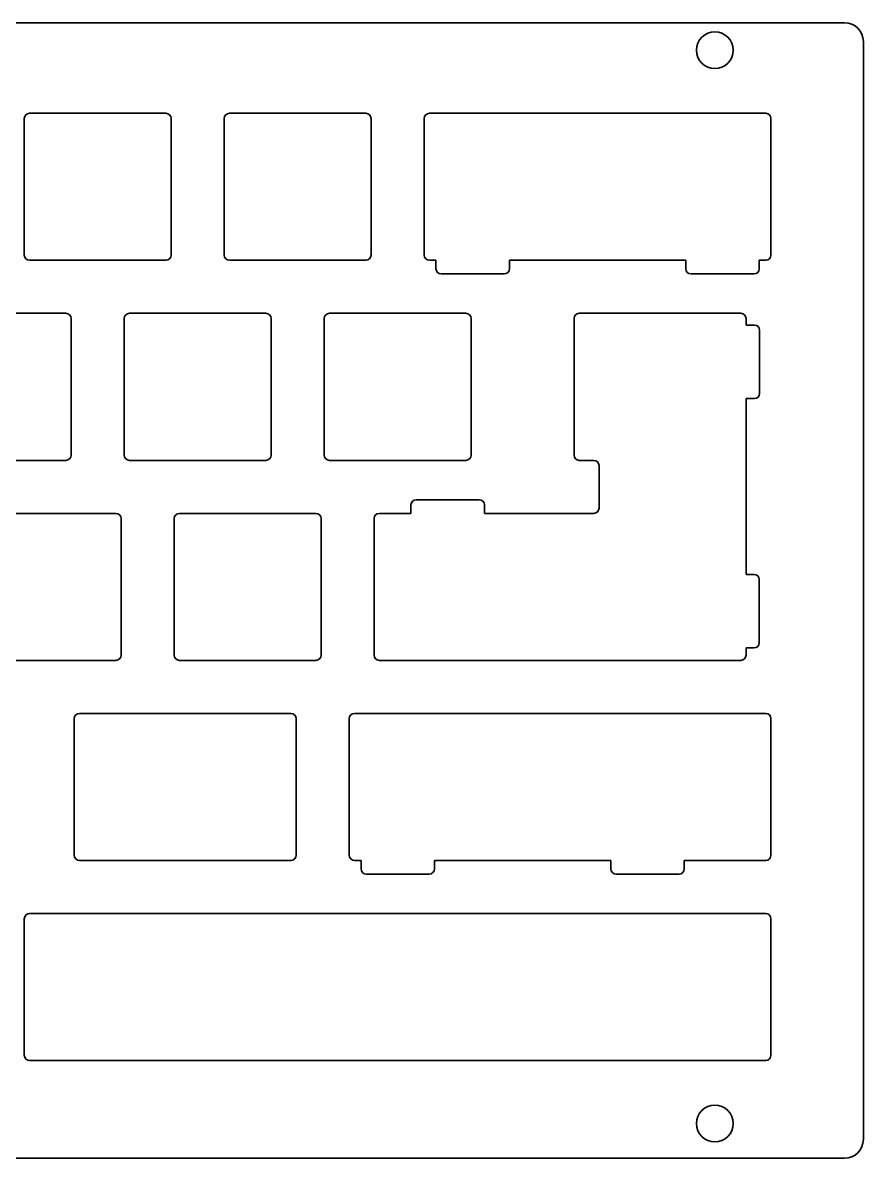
# Model space of a CAD drawing. Header units: millimetres. Extents: x 0 to 502, y 0 to 108.
# Drawn here: x 218.2 to 298.3, y 0 to 108.1 of the extents above; entities that cross this region are included whole.
import ezdxf

# ---------------------------------------------------------------- set-up
doc = ezdxf.new("R2010")
doc.units = ezdxf.units.MM
doc.layers.get('0').update_dxf_attribs({"lineweight": 35})

# ---------------------------------------------------------------- blocks, each defined once
blk = doc.blocks.new('*X6')
for p, q in [((171.47, 77.44), (-123.22, 77.44)), ((173.27, -28.89), (173.27, 75.64)), ((93.33, 68.32), (93.33, 55.32)), ((106.82, 68.82), (93.83, 68.82)), ((107.32, 55.32), (107.32, 68.32)), ((112.38, 68.32), (112.38, 55.32)), ((125.87, 68.82), (112.88, 68.82)), ((126.37, 55.32), (126.37, 68.32)), ((131.43, 68.32), (131.43, 55.32)), ((163.97, 68.82), (131.93, 68.82)), ((164.47, 55.32), (164.47, 68.32)), ((93.83, 54.82), (106.82, 54.82)), ((112.88, 54.82), (125.87, 54.82)), ((131.93, 54.82), (132.55, 54.82)), ((132.55, 54.82), (132.55, 54.02)), ((139.55, 54.02), (139.55, 54.82)), ((139.55, 54.82), (156.35, 54.82)), ((156.35, 54.82), (156.35, 54.02)), ((163.35, 54.02), (163.35, 54.82)), ((163.35, 54.82), (163.97, 54.82)), ((133.05, 53.52), (139.05, 53.52)), ((156.85, 53.52), (162.85, 53.52)), ((97.3, 49.77), (84.3, 49.77)), ((116.35, 49.77), (103.35, 49.77)), ((135.4, 49.77), (122.4, 49.77)), ((161.59, 49.77), (146.21, 49.77)), ((97.8, 36.27), (97.8, 49.27)), ((102.85, 49.27), (102.85, 36.27)), ((116.85, 36.27), (116.85, 49.27)), ((121.9, 49.27), (121.9, 36.27)), ((135.9, 36.27), (135.9, 49.27)), ((145.71, 49.27), (145.71, 36.27)), ((162.09, 48.65), (162.09, 49.27)), ((162.89, 48.65), (162.09, 48.65)), ((163.39, 42.15), (163.39, 48.15)), ((162.09, 24.91), (162.09, 41.65)), ((162.09, 41.65), (162.89, 41.65)), ((84.3, 35.77), (97.3, 35.77)), ((103.35, 35.77), (116.35, 35.77)), ((122.4, 35.77), (135.4, 35.77)), ((146.21, 35.77), (147.59, 35.77)), ((148.09, 35.27), (148.09, 31.22)), ((130.17, 31.52), (130.17, 30.72)), ((136.67, 32.02), (130.67, 32.02)), ((137.17, 30.72), (137.17, 31.52)), ((102.06, 30.72), (89.06, 30.72)), ((121.11, 30.72), (108.11, 30.72)), ((130.17, 30.72), (127.16, 30.72)), ((147.59, 30.72), (137.17, 30.72)), ((102.56, 17.22), (102.56, 30.22)), ((107.61, 30.22), (107.61, 17.22)), ((121.61, 17.22), (121.61, 30.22)), ((126.66, 30.22), (126.66, 17.22)), ((162.85, 24.91), (162.09, 24.91)), ((163.35, 18.41), (163.35, 24.41)), ((162.09, 17.22), (162.09, 17.91)), ((162.09, 17.91), (162.85, 17.91)), ((89.06, 16.72), (102.06, 16.72)), ((108.11, 16.72), (121.11, 16.72)), ((127.16, 16.72), (161.59, 16.72)), ((98.09, 11.17), (98.09, -1.83)), ((118.73, 11.67), (98.59, 11.67)), ((119.23, -1.83), (119.23, 11.17)), ((124.28, 11.17), (124.28, -1.83)), ((163.97, 11.67), (124.78, 11.67)), ((164.47, -1.83), (164.47, 11.17)), ((98.59, -2.33), (118.73, -2.33)), ((124.78, -2.33), (125.41, -2.33)), ((125.41, -2.33), (125.41, -3.13)), ((132.41, -3.13), (132.41, -2.33)), ((132.41, -2.33), (149.21, -2.33)), ((149.21, -2.33), (149.21, -3.13)), ((156.21, -3.13), (156.21, -2.33)), ((156.21, -2.33), (163.97, -2.33)), ((125.91, -3.63), (131.91, -3.63)), ((149.71, -3.63), (155.71, -3.63)), ((163.97, -7.38), (93.83, -7.38)), ((93.33, -7.88), (93.33, -20.88)), ((164.47, -20.88), (164.47, -7.88)), ((93.83, -21.38), (163.97, -21.38)), ((-123.22, -30.69), (171.47, -30.69))]:
    blk.add_line(p, q)
for centre in [(159.12, 74.82), (159.12, -27.38)]:
    blk.add_circle(centre, 1.75)
for centre, radius, start, end in [((171.47, 75.64), 1.8, 0, 90), ((93.83, 68.32), 0.5, 90, 180), ((106.82, 68.32), 0.5, 0, 90), ((112.88, 68.32), 0.5, 90, 180), ((125.87, 68.32), 0.5, 0, 90), ((131.93, 68.32), 0.5, 90, 180), ((163.97, 68.32), 0.5, 0, 90), ((93.83, 55.32), 0.5, 180, 270), ((106.82, 55.32), 0.5, 270, 360), ((112.88, 55.32), 0.5, 180, 270), ((125.87, 55.32), 0.5, 270, 0), ((131.93, 55.32), 0.5, 180, 270), ((163.97, 55.32), 0.5, 270, 0), ((133.05, 54.02), 0.5, 180, 270), ((139.05, 54.02), 0.5, 270, 360), ((156.85, 54.02), 0.5, 180, 270), ((162.85, 54.02), 0.5, 270, 0), ((97.3, 49.27), 0.5, 0, 90), ((103.35, 49.27), 0.5, 90, 180), ((116.35, 49.27), 0.5, 0, 90), ((122.4, 49.27), 0.5, 90, 180), ((135.4, 49.27), 0.5, 0, 90), ((146.21, 49.27), 0.5, 90, 180), ((161.59, 49.27), 0.5, 0, 90), ((162.89, 48.15), 0.5, 0, 90), ((162.89, 42.15), 0.5, 270, 0), ((97.3, 36.27), 0.5, 270, 0), ((103.35, 36.27), 0.5, 180, 270), ((116.35, 36.27), 0.5, 270, 0), ((122.4, 36.27), 0.5, 180, 270), ((135.4, 36.27), 0.5, 270, 360), ((146.21, 36.27), 0.5, 180, 270), ((147.59, 35.27), 0.5, 360, 90), ((130.67, 31.52), 0.5, 90, 180), ((136.67, 31.52), 0.5, 0, 90), ((102.06, 30.22), 0.5, 0, 90), ((108.11, 30.22), 0.5, 90, 180), ((121.11, 30.22), 0.5, 0, 90), ((127.16, 30.22), 0.5, 90, 180), ((147.59, 31.22), 0.5, 270, 0), ((162.85, 24.41), 0.5, 360, 90), ((162.85, 18.41), 0.5, 270, 0), ((102.06, 17.22), 0.5, 270, 360), ((108.11, 17.22), 0.5, 180, 270), ((121.11, 17.22), 0.5, 270, 0), ((127.16, 17.22), 0.5, 180, 270), ((161.59, 17.22), 0.5, 270, 360), ((98.59, 11.17), 0.5, 90, 180), ((118.73, 11.17), 0.5, 0, 90), ((124.78, 11.17), 0.5, 90, 180), ((163.97, 11.17), 0.5, 0, 90), ((98.59, -1.83), 0.5, 180, 270), ((118.73, -1.83), 0.5, 270, 0), ((124.78, -1.83), 0.5, 180, 270), ((163.97, -1.83), 0.5, 270, 0), ((125.91, -3.13), 0.5, 180, 270), ((131.91, -3.13), 0.5, 270, 360), ((149.71, -3.13), 0.5, 180, 270), ((155.71, -3.13), 0.5, 270, 360), ((93.83, -7.88), 0.5, 90, 180), ((163.97, -7.88), 0.5, 0, 90), ((93.83, -20.88), 0.5, 180, 270), ((163.97, -20.88), 0.5, 270, 0), ((171.47, -28.89), 1.8, 270, 0)]:
    blk.add_arc(centre, radius, start, end)
blk = doc.blocks.new('*X7')
for p, q in [((-123.22, 77.44), (171.47, 77.44)), ((173.27, 75.64), (173.27, -28.89)), ((93.33, 68.32), (93.33, 55.32)), ((106.82, 68.82), (93.83, 68.82)), ((107.32, 55.32), (107.32, 68.32)), ((112.38, 68.32), (112.38, 55.32)), ((125.87, 68.82), (112.88, 68.82)), ((126.37, 55.32), (126.37, 68.32)), ((131.43, 68.32), (131.43, 55.32)), ((163.97, 68.82), (131.93, 68.82)), ((164.47, 55.32), (164.47, 68.32)), ((93.83, 54.82), (106.82, 54.82)), ((112.88, 54.82), (125.87, 54.82)), ((131.93, 54.82), (132.55, 54.82)), ((132.55, 54.82), (132.55, 54.02)), ((139.55, 54.82), (156.35, 54.82)), ((139.55, 54.02), (139.55, 54.82)), ((156.35, 54.82), (156.35, 54.02)), ((163.35, 54.82), (163.97, 54.82)), ((163.35, 54.02), (163.35, 54.82)), ((133.05, 53.52), (139.05, 53.52)), ((156.85, 53.52), (162.85, 53.52)), ((97.3, 49.77), (84.3, 49.77)), ((116.35, 49.77), (103.35, 49.77)), ((135.4, 49.77), (122.4, 49.77)), ((161.59, 49.77), (146.21, 49.77)), ((97.8, 36.27), (97.8, 49.27)), ((102.85, 49.27), (102.85, 36.27)), ((116.85, 36.27), (116.85, 49.27)), ((121.9, 49.27), (121.9, 36.27)), ((135.9, 36.27), (135.9, 49.27)), ((145.71, 49.27), (145.71, 36.27)), ((162.09, 48.65), (162.09, 49.27)), ((162.89, 48.65), (162.09, 48.65)), ((163.39, 42.15), (163.39, 48.15)), ((162.09, 41.65), (162.89, 41.65)), ((162.09, 24.91), (162.09, 41.65)), ((84.3, 35.77), (97.3, 35.77)), ((103.35, 35.77), (116.35, 35.77)), ((122.4, 35.77), (135.4, 35.77)), ((146.21, 35.77), (147.59, 35.77)), ((148.09, 35.27), (148.09, 31.22)), ((130.17, 31.52), (130.17, 30.72)), ((136.67, 32.02), (130.67, 32.02)), ((137.17, 30.72), (137.17, 31.52)), ((102.06, 30.72), (89.06, 30.72)), ((121.11, 30.72), (108.11, 30.72)), ((130.17, 30.72), (127.16, 30.72)), ((147.59, 30.72), (137.17, 30.72)), ((102.56, 17.22), (102.56, 30.22)), ((107.61, 30.22), (107.61, 17.22)), ((121.61, 17.22), (121.61, 30.22)), ((126.66, 30.22), (126.66, 17.22)), ((162.85, 24.91), (162.09, 24.91)), ((163.35, 18.41), (163.35, 24.41)), ((162.09, 17.91), (162.85, 17.91)), ((162.09, 17.22), (162.09, 17.91)), ((89.06, 16.72), (102.06, 16.72)), ((108.11, 16.72), (121.11, 16.72)), ((127.16, 16.72), (161.59, 16.72)), ((98.09, 11.17), (98.09, -1.83)), ((118.73, 11.67), (98.59, 11.67)), ((119.23, -1.83), (119.23, 11.17)), ((124.28, 11.17), (124.28, -1.83)), ((163.97, 11.67), (124.78, 11.67)), ((164.47, -1.83), (164.47, 11.17)), ((98.59, -2.33), (118.73, -2.33)), ((124.78, -2.33), (125.41, -2.33)), ((125.41, -2.33), (125.41, -3.13)), ((132.41, -3.13), (132.41, -2.33)), ((132.41, -2.33), (149.21, -2.33)), ((149.21, -2.33), (149.21, -3.13)), ((156.21, -2.33), (163.97, -2.33)), ((156.21, -3.13), (156.21, -2.33)), ((125.91, -3.63), (131.91, -3.63)), ((149.71, -3.63), (155.71, -3.63)), ((163.97, -7.38), (93.83, -7.38)), ((93.33, -7.88), (93.33, -20.88)), ((164.47, -20.88), (164.47, -7.88)), ((93.83, -21.38), (163.97, -21.38)), ((171.47, -30.69), (-123.22, -30.69))]:
    blk.add_line(p, q)
for centre in [(159.12, 74.82), (159.12, -27.38)]:
    blk.add_circle(centre, 1.75)
for centre, radius, start, end in [((171.47, 75.64), 1.8, 0, 90), ((93.83, 68.32), 0.5, 90, 180), ((106.82, 68.32), 0.5, 360, 90), ((112.88, 68.32), 0.5, 90, 180), ((125.87, 68.32), 0.5, 0, 90), ((131.93, 68.32), 0.5, 90, 180), ((163.97, 68.32), 0.5, 0, 90), ((93.83, 55.32), 0.5, 180, 270), ((106.82, 55.32), 0.5, 270, 360), ((112.88, 55.32), 0.5, 180, 270), ((125.87, 55.32), 0.5, 270, 0), ((131.93, 55.32), 0.5, 180, 270), ((163.97, 55.32), 0.5, 270, 0), ((133.05, 54.02), 0.5, 180, 270), ((139.05, 54.02), 0.5, 270, 360), ((156.85, 54.02), 0.5, 180, 270), ((162.85, 54.02), 0.5, 270, 0), ((97.3, 49.27), 0.5, 0, 90), ((103.35, 49.27), 0.5, 90, 180), ((116.35, 49.27), 0.5, 0, 90), ((122.4, 49.27), 0.5, 90, 180), ((135.4, 49.27), 0.5, 0, 90), ((146.21, 49.27), 0.5, 90, 180), ((161.59, 49.27), 0.5, 0, 90), ((162.89, 48.15), 0.5, 0, 90), ((162.89, 42.15), 0.5, 270, 0), ((97.3, 36.27), 0.5, 270, 0), ((103.35, 36.27), 0.5, 180, 270), ((116.35, 36.27), 0.5, 270, 0), ((122.4, 36.27), 0.5, 180, 270), ((135.4, 36.27), 0.5, 270, 360), ((146.21, 36.27), 0.5, 180, 270), ((147.59, 35.27), 0.5, 360, 90), ((130.67, 31.52), 0.5, 90, 180), ((136.67, 31.52), 0.5, 0, 90), ((102.06, 30.22), 0.5, 0, 90), ((108.11, 30.22), 0.5, 90, 180), ((121.11, 30.22), 0.5, 0, 90), ((127.16, 30.22), 0.5, 90, 180), ((147.59, 31.22), 0.5, 270, 0), ((162.85, 24.41), 0.5, 0, 90), ((162.85, 18.41), 0.5, 270, 0), ((102.06, 17.22), 0.5, 270, 360), ((108.11, 17.22), 0.5, 180, 270), ((121.11, 17.22), 0.5, 270, 0), ((127.16, 17.22), 0.5, 180, 270), ((161.59, 17.22), 0.5, 270, 0), ((98.59, 11.17), 0.5, 90, 180), ((118.73, 11.17), 0.5, 0, 90), ((124.78, 11.17), 0.5, 90, 180), ((163.97, 11.17), 0.5, 0, 90), ((98.59, -1.83), 0.5, 180, 270), ((118.73, -1.83), 0.5, 270, 0), ((124.78, -1.83), 0.5, 180, 270), ((163.97, -1.83), 0.5, 270, 0), ((125.91, -3.13), 0.5, 180, 270), ((131.91, -3.13), 0.5, 270, 360), ((149.71, -3.13), 0.5, 180, 270), ((155.71, -3.13), 0.5, 270, 360), ((93.83, -7.88), 0.5, 90, 180), ((163.97, -7.88), 0.5, 0, 90), ((93.83, -20.88), 0.5, 180, 270), ((163.97, -20.88), 0.5, 270, 0), ((171.47, -28.89), 1.8, 270, 0)]:
    blk.add_arc(centre, radius, start, end)
blk = doc.blocks.new('*X8')
for p, q in [((132.41, -3.13), (132.41, -2.33)), ((132.41, -2.33), (132.41, -2.33)), ((132.41, -3.13), (132.41, -2.33)), ((132.41, -3.13), (132.41, -3.13))]:
    blk.add_line(p, q)
blk = doc.blocks.new('*X9')
for p, q in [((125.91, -3.63), (125.91, -3.63)), ((125.91, -3.63), (131.91, -3.63)), ((125.91, -3.63), (131.91, -3.63)), ((131.91, -3.63), (131.91, -3.63))]:
    blk.add_line(p, q)
blk = doc.blocks.new('*X10')
for p, q in [((125.41, -2.33), (125.41, -2.33)), ((125.41, -2.33), (125.41, -3.13)), ((125.41, -2.33), (125.41, -3.13)), ((125.41, -3.13), (125.41, -3.13))]:
    blk.add_line(p, q)
blk = doc.blocks.new('*X11')
for p, q in [((124.78, -2.33), (124.78, -2.33)), ((124.78, -2.33), (125.41, -2.33)), ((124.78, -2.33), (125.41, -2.33)), ((125.41, -2.33), (125.41, -2.33))]:
    blk.add_line(p, q)
blk = doc.blocks.new('*X12')
for p, q in [((124.28, 11.17), (124.28, 11.17)), ((124.28, 11.17), (124.28, -1.83)), ((124.28, 11.17), (124.28, -1.83)), ((124.28, -1.83), (124.28, -1.83))]:
    blk.add_line(p, q)
blk = doc.blocks.new('*X13')
for p, q in [((163.97, 11.67), (124.78, 11.67)), ((124.78, 11.67), (124.78, 11.67)), ((163.97, 11.67), (124.78, 11.67)), ((163.97, 11.67), (163.97, 11.67))]:
    blk.add_line(p, q)
blk = doc.blocks.new('*X14')
for p, q in [((164.47, -1.83), (164.47, 11.17)), ((164.47, 11.17), (164.47, 11.17)), ((164.47, -1.83), (164.47, 11.17)), ((164.47, -1.83), (164.47, -1.83))]:
    blk.add_line(p, q)
blk = doc.blocks.new('*X15')
for p, q in [((156.21, -2.33), (156.21, -2.33)), ((156.21, -2.33), (163.97, -2.33)), ((156.21, -2.33), (163.97, -2.33)), ((163.97, -2.33), (163.97, -2.33))]:
    blk.add_line(p, q)
blk = doc.blocks.new('*X16')
for p, q in [((156.21, -3.13), (156.21, -2.33)), ((156.21, -2.33), (156.21, -2.33)), ((156.21, -3.13), (156.21, -2.33)), ((156.21, -3.13), (156.21, -3.13))]:
    blk.add_line(p, q)
blk = doc.blocks.new('*X17')
for p, q in [((149.71, -3.63), (149.71, -3.63)), ((149.71, -3.63), (155.71, -3.63)), ((149.71, -3.63), (155.71, -3.63)), ((155.71, -3.63), (155.71, -3.63))]:
    blk.add_line(p, q)
blk = doc.blocks.new('*X18')
for p, q in [((149.21, -2.33), (149.21, -2.33)), ((149.21, -2.33), (149.21, -3.13)), ((149.21, -2.33), (149.21, -3.13)), ((149.21, -3.13), (149.21, -3.13))]:
    blk.add_line(p, q)
blk = doc.blocks.new('*X19')
for p, q in [((132.41, -2.33), (132.41, -2.33)), ((132.41, -2.33), (149.21, -2.33)), ((132.41, -2.33), (149.21, -2.33)), ((149.21, -2.33), (149.21, -2.33))]:
    blk.add_line(p, q)
blk = doc.blocks.new('*X36')
for p, q in [((107.61, 30.22), (107.61, 30.22)), ((107.61, 30.22), (107.61, 17.22)), ((107.61, 30.22), (107.61, 17.22)), ((107.61, 17.22), (107.61, 17.22))]:
    blk.add_line(p, q)
blk = doc.blocks.new('*X37')
for p, q in [((121.11, 30.72), (108.11, 30.72)), ((108.11, 30.72), (108.11, 30.72)), ((121.11, 30.72), (108.11, 30.72)), ((121.11, 30.72), (121.11, 30.72))]:
    blk.add_line(p, q)
blk = doc.blocks.new('*X38')
for p, q in [((121.61, 17.22), (121.61, 30.22)), ((121.61, 30.22), (121.61, 30.22)), ((121.61, 17.22), (121.61, 30.22)), ((121.61, 17.22), (121.61, 17.22))]:
    blk.add_line(p, q)
blk = doc.blocks.new('*X39')
for p, q in [((108.11, 16.72), (108.11, 16.72)), ((108.11, 16.72), (121.11, 16.72)), ((108.11, 16.72), (121.11, 16.72)), ((121.11, 16.72), (121.11, 16.72))]:
    blk.add_line(p, q)
blk = doc.blocks.new('*X52')
for p, q in [((102.85, 49.27), (102.85, 49.27)), ((102.85, 49.27), (102.85, 36.27)), ((102.85, 49.27), (102.85, 36.27)), ((102.85, 36.27), (102.85, 36.27))]:
    blk.add_line(p, q)
blk = doc.blocks.new('*X53')
for p, q in [((116.35, 49.77), (103.35, 49.77)), ((103.35, 49.77), (103.35, 49.77)), ((116.35, 49.77), (103.35, 49.77)), ((116.35, 49.77), (116.35, 49.77))]:
    blk.add_line(p, q)
blk = doc.blocks.new('*X54')
for p, q in [((116.85, 36.27), (116.85, 49.27)), ((116.85, 49.27), (116.85, 49.27)), ((116.85, 36.27), (116.85, 49.27)), ((116.85, 36.27), (116.85, 36.27))]:
    blk.add_line(p, q)
blk = doc.blocks.new('*X55')
for p, q in [((103.35, 35.77), (103.35, 35.77)), ((103.35, 35.77), (116.35, 35.77)), ((103.35, 35.77), (116.35, 35.77)), ((116.35, 35.77), (116.35, 35.77))]:
    blk.add_line(p, q)
blk = doc.blocks.new('*X65')
for p, q in [((97.3, 49.77), (84.3, 49.77)), ((84.3, 49.77), (84.3, 49.77)), ((97.3, 49.77), (84.3, 49.77)), ((97.3, 49.77), (97.3, 49.77))]:
    blk.add_line(p, q)
blk = doc.blocks.new('*X66')
for p, q in [((97.8, 36.27), (97.8, 49.27)), ((97.8, 49.27), (97.8, 49.27)), ((97.8, 36.27), (97.8, 49.27)), ((97.8, 36.27), (97.8, 36.27))]:
    blk.add_line(p, q)
blk = doc.blocks.new('*X67')
for p, q in [((84.3, 35.77), (84.3, 35.77)), ((84.3, 35.77), (97.3, 35.77)), ((84.3, 35.77), (97.3, 35.77)), ((97.3, 35.77), (97.3, 35.77))]:
    blk.add_line(p, q)
blk = doc.blocks.new('*X81')
for p, q in [((102.06, 30.72), (89.06, 30.72)), ((89.06, 30.72), (89.06, 30.72)), ((102.06, 30.72), (89.06, 30.72)), ((102.06, 30.72), (102.06, 30.72))]:
    blk.add_line(p, q)
blk = doc.blocks.new('*X82')
for p, q in [((102.56, 17.22), (102.56, 30.22)), ((102.56, 30.22), (102.56, 30.22)), ((102.56, 17.22), (102.56, 30.22)), ((102.56, 17.22), (102.56, 17.22))]:
    blk.add_line(p, q)
blk = doc.blocks.new('*X83')
for p, q in [((89.06, 16.72), (89.06, 16.72)), ((89.06, 16.72), (102.06, 16.72)), ((89.06, 16.72), (102.06, 16.72)), ((102.06, 16.72), (102.06, 16.72))]:
    blk.add_line(p, q)
blk = doc.blocks.new('*X132')
for p, q in [((93.83, -21.38), (93.83, -21.38)), ((93.83, -21.38), (163.97, -21.38)), ((93.83, -21.38), (163.97, -21.38)), ((163.97, -21.38), (163.97, -21.38))]:
    blk.add_line(p, q)
blk = doc.blocks.new('*X133')
for p, q in [((93.33, -7.88), (93.33, -7.88)), ((93.33, -7.88), (93.33, -20.88)), ((93.33, -7.88), (93.33, -20.88)), ((93.33, -20.88), (93.33, -20.88))]:
    blk.add_line(p, q)
blk = doc.blocks.new('*X134')
for p, q in [((163.97, -7.38), (93.83, -7.38)), ((93.83, -7.38), (93.83, -7.38)), ((163.97, -7.38), (93.83, -7.38)), ((163.97, -7.38), (163.97, -7.38))]:
    blk.add_line(p, q)
blk = doc.blocks.new('*X135')
for p, q in [((164.47, -20.88), (164.47, -7.88)), ((164.47, -7.88), (164.47, -7.88)), ((164.47, -20.88), (164.47, -7.88)), ((164.47, -20.88), (164.47, -20.88))]:
    blk.add_line(p, q)
blk = doc.blocks.new('*X136')
for p, q in [((98.09, 11.17), (98.09, 11.17)), ((98.09, 11.17), (98.09, -1.83)), ((98.09, 11.17), (98.09, -1.83)), ((98.09, -1.83), (98.09, -1.83))]:
    blk.add_line(p, q)
blk = doc.blocks.new('*X137')
for p, q in [((118.73, 11.67), (98.59, 11.67)), ((98.59, 11.67), (98.59, 11.67)), ((118.73, 11.67), (98.59, 11.67)), ((118.73, 11.67), (118.73, 11.67))]:
    blk.add_line(p, q)
blk = doc.blocks.new('*X138')
for p, q in [((119.23, -1.83), (119.23, 11.17)), ((119.23, 11.17), (119.23, 11.17)), ((119.23, -1.83), (119.23, 11.17)), ((119.23, -1.83), (119.23, -1.83))]:
    blk.add_line(p, q)
blk = doc.blocks.new('*X139')
for p, q in [((98.59, -2.33), (98.59, -2.33)), ((98.59, -2.33), (118.73, -2.33)), ((98.59, -2.33), (118.73, -2.33)), ((118.73, -2.33), (118.73, -2.33))]:
    blk.add_line(p, q)
blk = doc.blocks.new('*X190')
for p, q in [((162.85, 24.91), (162.09, 24.91)), ((162.09, 24.91), (162.09, 24.91)), ((162.85, 24.91), (162.09, 24.91)), ((162.85, 24.91), (162.85, 24.91))]:
    blk.add_line(p, q)
blk = doc.blocks.new('*X191')
for p, q in [((163.35, 18.41), (163.35, 24.41)), ((163.35, 24.41), (163.35, 24.41)), ((163.35, 18.41), (163.35, 24.41)), ((163.35, 18.41), (163.35, 18.41))]:
    blk.add_line(p, q)
blk = doc.blocks.new('*X192')
for p, q in [((162.09, 17.91), (162.09, 17.91)), ((162.09, 17.91), (162.85, 17.91)), ((162.09, 17.91), (162.85, 17.91)), ((162.85, 17.91), (162.85, 17.91))]:
    blk.add_line(p, q)
blk = doc.blocks.new('*X193')
for p, q in [((162.09, 17.22), (162.09, 17.91)), ((162.09, 17.91), (162.09, 17.91)), ((162.09, 17.22), (162.09, 17.91)), ((162.09, 17.22), (162.09, 17.22))]:
    blk.add_line(p, q)
blk = doc.blocks.new('*X194')
for p, q in [((127.16, 16.72), (127.16, 16.72)), ((127.16, 16.72), (161.59, 16.72)), ((127.16, 16.72), (161.59, 16.72)), ((161.59, 16.72), (161.59, 16.72))]:
    blk.add_line(p, q)
blk = doc.blocks.new('*X195')
for p, q in [((126.66, 30.22), (126.66, 30.22)), ((126.66, 30.22), (126.66, 17.22)), ((126.66, 30.22), (126.66, 17.22)), ((126.66, 17.22), (126.66, 17.22))]:
    blk.add_line(p, q)
blk = doc.blocks.new('*X196')
for p, q in [((130.17, 30.72), (127.16, 30.72)), ((127.16, 30.72), (127.16, 30.72)), ((130.17, 30.72), (127.16, 30.72)), ((130.17, 30.72), (130.17, 30.72))]:
    blk.add_line(p, q)
blk = doc.blocks.new('*X197')
for p, q in [((130.17, 31.52), (130.17, 31.52)), ((130.17, 31.52), (130.17, 30.72)), ((130.17, 31.52), (130.17, 30.72)), ((130.17, 30.72), (130.17, 30.72))]:
    blk.add_line(p, q)
blk = doc.blocks.new('*X198')
for p, q in [((136.67, 32.02), (130.67, 32.02)), ((130.67, 32.02), (130.67, 32.02)), ((136.67, 32.02), (130.67, 32.02)), ((136.67, 32.02), (136.67, 32.02))]:
    blk.add_line(p, q)
blk = doc.blocks.new('*X199')
for p, q in [((137.17, 30.72), (137.17, 31.52)), ((137.17, 31.52), (137.17, 31.52)), ((137.17, 30.72), (137.17, 31.52)), ((137.17, 30.72), (137.17, 30.72))]:
    blk.add_line(p, q)
blk = doc.blocks.new('*X200')
for p, q in [((147.59, 30.72), (137.17, 30.72)), ((137.17, 30.72), (137.17, 30.72)), ((147.59, 30.72), (137.17, 30.72)), ((147.59, 30.72), (147.59, 30.72))]:
    blk.add_line(p, q)
blk = doc.blocks.new('*X201')
for p, q in [((148.09, 35.27), (148.09, 35.27)), ((148.09, 35.27), (148.09, 31.22)), ((148.09, 35.27), (148.09, 31.22)), ((148.09, 31.22), (148.09, 31.22))]:
    blk.add_line(p, q)
blk = doc.blocks.new('*X202')
for p, q in [((146.21, 35.77), (146.21, 35.77)), ((146.21, 35.77), (147.59, 35.77)), ((146.21, 35.77), (147.59, 35.77)), ((147.59, 35.77), (147.59, 35.77))]:
    blk.add_line(p, q)
blk = doc.blocks.new('*X203')
for p, q in [((145.71, 49.27), (145.71, 49.27)), ((145.71, 49.27), (145.71, 36.27)), ((145.71, 49.27), (145.71, 36.27)), ((145.71, 36.27), (145.71, 36.27))]:
    blk.add_line(p, q)
blk = doc.blocks.new('*X204')
for p, q in [((161.59, 49.77), (146.21, 49.77)), ((146.21, 49.77), (146.21, 49.77)), ((161.59, 49.77), (146.21, 49.77)), ((161.59, 49.77), (161.59, 49.77))]:
    blk.add_line(p, q)
blk = doc.blocks.new('*X205')
for p, q in [((162.09, 48.65), (162.09, 49.27)), ((162.09, 49.27), (162.09, 49.27)), ((162.09, 48.65), (162.09, 49.27)), ((162.09, 48.65), (162.09, 48.65))]:
    blk.add_line(p, q)
blk = doc.blocks.new('*X206')
for p, q in [((162.89, 48.65), (162.09, 48.65)), ((162.09, 48.65), (162.09, 48.65)), ((162.89, 48.65), (162.09, 48.65)), ((162.89, 48.65), (162.89, 48.65))]:
    blk.add_line(p, q)
blk = doc.blocks.new('*X207')
for p, q in [((163.39, 42.15), (163.39, 48.15)), ((163.39, 48.15), (163.39, 48.15)), ((163.39, 42.15), (163.39, 48.15)), ((163.39, 42.15), (163.39, 42.15))]:
    blk.add_line(p, q)
blk = doc.blocks.new('*X208')
for p, q in [((162.09, 41.65), (162.09, 41.65)), ((162.09, 41.65), (162.89, 41.65)), ((162.09, 41.65), (162.89, 41.65)), ((162.89, 41.65), (162.89, 41.65))]:
    blk.add_line(p, q)
blk = doc.blocks.new('*X209')
for p, q in [((162.09, 24.91), (162.09, 41.65)), ((162.09, 41.65), (162.09, 41.65)), ((162.09, 24.91), (162.09, 41.65)), ((162.09, 24.91), (162.09, 24.91))]:
    blk.add_line(p, q)
blk = doc.blocks.new('*X210')
for p, q in [((131.93, 54.82), (131.93, 54.82)), ((131.93, 54.82), (132.55, 54.82)), ((131.93, 54.82), (132.55, 54.82)), ((132.55, 54.82), (132.55, 54.82))]:
    blk.add_line(p, q)
blk = doc.blocks.new('*X211')
for p, q in [((131.43, 68.32), (131.43, 68.32)), ((131.43, 68.32), (131.43, 55.32)), ((131.43, 68.32), (131.43, 55.32)), ((131.43, 55.32), (131.43, 55.32))]:
    blk.add_line(p, q)
blk = doc.blocks.new('*X212')
for p, q in [((163.97, 68.82), (131.93, 68.82)), ((131.93, 68.82), (131.93, 68.82)), ((163.97, 68.82), (131.93, 68.82)), ((163.97, 68.82), (163.97, 68.82))]:
    blk.add_line(p, q)
blk = doc.blocks.new('*X213')
for p, q in [((164.47, 55.32), (164.47, 68.32)), ((164.47, 68.32), (164.47, 68.32)), ((164.47, 55.32), (164.47, 68.32)), ((164.47, 55.32), (164.47, 55.32))]:
    blk.add_line(p, q)
blk = doc.blocks.new('*X214')
for p, q in [((163.35, 54.82), (163.35, 54.82)), ((163.35, 54.82), (163.97, 54.82)), ((163.35, 54.82), (163.97, 54.82)), ((163.97, 54.82), (163.97, 54.82))]:
    blk.add_line(p, q)
blk = doc.blocks.new('*X215')
for p, q in [((163.35, 54.02), (163.35, 54.82)), ((163.35, 54.82), (163.35, 54.82)), ((163.35, 54.02), (163.35, 54.82)), ((163.35, 54.02), (163.35, 54.02))]:
    blk.add_line(p, q)
blk = doc.blocks.new('*X216')
for p, q in [((156.85, 53.52), (156.85, 53.52)), ((156.85, 53.52), (162.85, 53.52)), ((156.85, 53.52), (162.85, 53.52)), ((162.85, 53.52), (162.85, 53.52))]:
    blk.add_line(p, q)
blk = doc.blocks.new('*X217')
for p, q in [((156.35, 54.82), (156.35, 54.82)), ((156.35, 54.82), (156.35, 54.02)), ((156.35, 54.82), (156.35, 54.02)), ((156.35, 54.02), (156.35, 54.02))]:
    blk.add_line(p, q)
blk = doc.blocks.new('*X218')
for p, q in [((139.55, 54.82), (139.55, 54.82)), ((139.55, 54.82), (156.35, 54.82)), ((139.55, 54.82), (156.35, 54.82)), ((156.35, 54.82), (156.35, 54.82))]:
    blk.add_line(p, q)
blk = doc.blocks.new('*X219')
for p, q in [((139.55, 54.02), (139.55, 54.82)), ((139.55, 54.82), (139.55, 54.82)), ((139.55, 54.02), (139.55, 54.82)), ((139.55, 54.02), (139.55, 54.02))]:
    blk.add_line(p, q)
blk = doc.blocks.new('*X220')
for p, q in [((133.05, 53.52), (133.05, 53.52)), ((133.05, 53.52), (139.05, 53.52)), ((133.05, 53.52), (139.05, 53.52)), ((139.05, 53.52), (139.05, 53.52))]:
    blk.add_line(p, q)
blk = doc.blocks.new('*X221')
for p, q in [((132.55, 54.82), (132.55, 54.82)), ((132.55, 54.82), (132.55, 54.02)), ((132.55, 54.82), (132.55, 54.02)), ((132.55, 54.02), (132.55, 54.02))]:
    blk.add_line(p, q)
blk = doc.blocks.new('*X278')
for p, q in [((122.4, 35.77), (122.4, 35.77)), ((122.4, 35.77), (135.4, 35.77)), ((122.4, 35.77), (135.4, 35.77)), ((135.4, 35.77), (135.4, 35.77))]:
    blk.add_line(p, q)
blk = doc.blocks.new('*X279')
for p, q in [((121.9, 49.27), (121.9, 49.27)), ((121.9, 49.27), (121.9, 36.27)), ((121.9, 49.27), (121.9, 36.27)), ((121.9, 36.27), (121.9, 36.27))]:
    blk.add_line(p, q)
blk = doc.blocks.new('*X280')
for p, q in [((135.4, 49.77), (122.4, 49.77)), ((122.4, 49.77), (122.4, 49.77)), ((135.4, 49.77), (122.4, 49.77)), ((135.4, 49.77), (135.4, 49.77))]:
    blk.add_line(p, q)
blk = doc.blocks.new('*X281')
for p, q in [((135.9, 36.27), (135.9, 49.27)), ((135.9, 49.27), (135.9, 49.27)), ((135.9, 36.27), (135.9, 49.27)), ((135.9, 36.27), (135.9, 36.27))]:
    blk.add_line(p, q)
blk = doc.blocks.new('*X282')
for p, q in [((112.38, 68.32), (112.38, 68.32)), ((112.38, 68.32), (112.38, 55.32)), ((112.38, 68.32), (112.38, 55.32)), ((112.38, 55.32), (112.38, 55.32))]:
    blk.add_line(p, q)
blk = doc.blocks.new('*X283')
for p, q in [((125.87, 68.82), (112.88, 68.82)), ((112.88, 68.82), (112.88, 68.82)), ((125.87, 68.82), (112.88, 68.82)), ((125.87, 68.82), (125.87, 68.82))]:
    blk.add_line(p, q)
blk = doc.blocks.new('*X284')
for p, q in [((126.37, 55.32), (126.37, 68.32)), ((126.37, 68.32), (126.37, 68.32)), ((126.37, 55.32), (126.37, 68.32)), ((126.37, 55.32), (126.37, 55.32))]:
    blk.add_line(p, q)
blk = doc.blocks.new('*X285')
for p, q in [((112.88, 54.82), (112.88, 54.82)), ((112.88, 54.82), (125.87, 54.82)), ((112.88, 54.82), (125.87, 54.82)), ((125.87, 54.82), (125.87, 54.82))]:
    blk.add_line(p, q)
blk = doc.blocks.new('*X286')
for p, q in [((93.33, 68.32), (93.33, 68.32)), ((93.33, 68.32), (93.33, 55.32)), ((93.33, 68.32), (93.33, 55.32)), ((93.33, 55.32), (93.33, 55.32))]:
    blk.add_line(p, q)
blk = doc.blocks.new('*X287')
for p, q in [((106.82, 68.82), (93.83, 68.82)), ((93.83, 68.82), (93.83, 68.82)), ((106.82, 68.82), (93.83, 68.82)), ((106.82, 68.82), (106.82, 68.82))]:
    blk.add_line(p, q)
blk = doc.blocks.new('*X288')
for p, q in [((107.32, 55.32), (107.32, 68.32)), ((107.32, 68.32), (107.32, 68.32)), ((107.32, 55.32), (107.32, 68.32)), ((107.32, 55.32), (107.32, 55.32))]:
    blk.add_line(p, q)
blk = doc.blocks.new('*X289')
for p, q in [((93.83, 54.82), (93.83, 54.82)), ((93.83, 54.82), (106.82, 54.82)), ((93.83, 54.82), (106.82, 54.82)), ((106.82, 54.82), (106.82, 54.82))]:
    blk.add_line(p, q)
blk = doc.blocks.new('*X290')
for p, q in [((171.47, -30.69), (-123.22, -30.69)), ((-123.22, -30.69), (171.47, -30.69)), ((171.47, -30.69), (171.47, -30.69))]:
    blk.add_line(p, q)
blk = doc.blocks.new('*X292')
for p, q in [((171.47, 77.44), (-123.22, 77.44)), ((-123.22, 77.44), (171.47, 77.44)), ((171.47, 77.44), (171.47, 77.44))]:
    blk.add_line(p, q)
blk = doc.blocks.new('*X293')
for p, q in [((173.27, -28.89), (173.27, 75.64)), ((173.27, 75.64), (173.27, 75.64)), ((173.27, 75.64), (173.27, -28.89)), ((173.27, -28.89), (173.27, -28.89))]:
    blk.add_line(p, q)

msp = doc.modelspace()

# ---------------------------------------------------------------- block references
for name in ['*X6', '*X7', '*X292', '*X293', '*X287', '*X283', '*X212', '*X286', '*X288', '*X282', '*X284', '*X211', '*X213', '*X289', '*X285', '*X210', '*X221', '*X218', '*X219', '*X217', '*X214', '*X215', '*X220', '*X216', '*X65', '*X53', '*X280', '*X204', '*X66', '*X52', '*X54', '*X279', '*X281', '*X203', '*X205', '*X206', '*X207', '*X208', '*X209', '*X67', '*X55', '*X278', '*X202', '*X201', '*X197', '*X198', '*X199', '*X81', '*X82', '*X36', '*X37', '*X38', '*X195', '*X196', '*X200', '*X190', '*X191', '*X192', '*X193', '*X83', '*X39', '*X194', '*X137', '*X13', '*X136', '*X138', '*X12', '*X14', '*X139', '*X11', '*X10', '*X8', '*X19', '*X18', '*X15', '*X16', '*X9', '*X17', '*X133', '*X134', '*X135', '*X132', '*X290']:
    msp.add_blockref(name, (125.02, 30.69))

doc.saveas('drawing.dxf')
